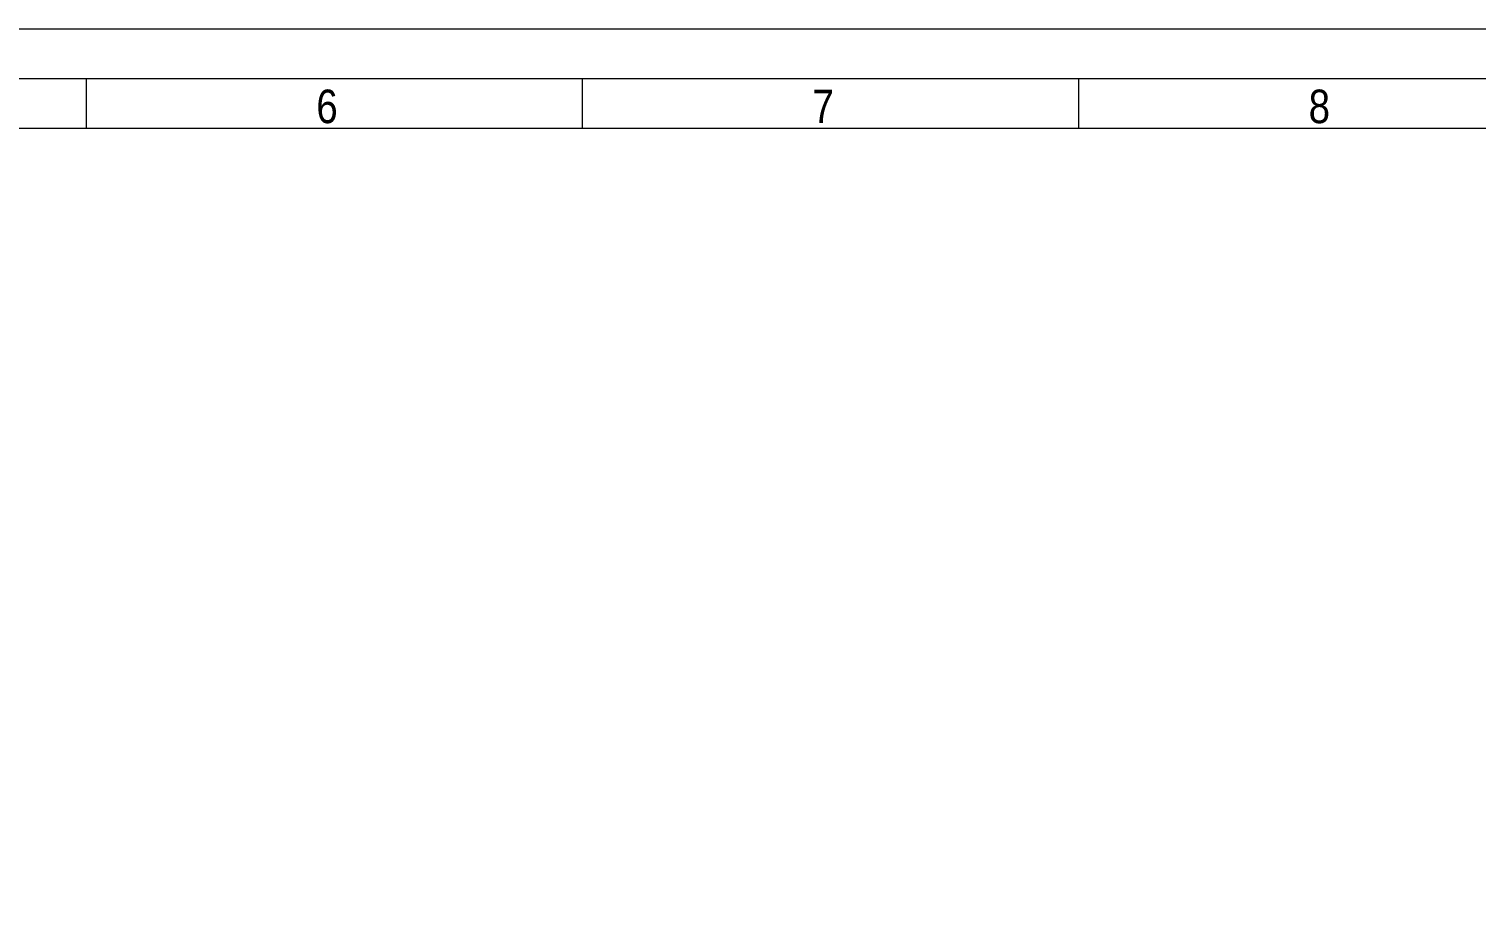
# Model space of a CAD drawing. Header units: millimetres. Extents: x 29 to 95071, y 20 to 67221.
# Drawn here: x 39429 to 62762, y 53010 to 67221 of the extents above; entities that cross this region are included whole.
import ezdxf

# ---------------------------------------------------------------- set-up
doc = ezdxf.new("R2010")
doc.units = ezdxf.units.MM

msp = doc.modelspace()

# ---------------------------------------------------------------- linework, layer by layer
at = {"color": 7, "lineweight": 0}
for points in [[(95071, 20), (29, 20), (29, 67221), (95071, 67221)], [(94273, 818), (2428, 818), (2428, 66423), (94273, 66423)], [(93475, 1616), (3226, 1616), (3226, 65625), (93475, 65625)]]:
    msp.add_lwpolyline(points, close=True, dxfattribs=at)
for points in [[(40351, 66423), (40351, 65625)], [(48350, 66423), (48350, 65625)], [(56350, 66423), (56350, 65625)]]:
    msp.add_lwpolyline(points, dxfattribs=at)

# ---------------------------------------------------------------- texts
at = {"color": 7, "char_height": 539.54, "attachment_point": 1}
for s, insert in [('{\\fSwiss721BT-LightCondensed|b0|i0|c0;6}', (44063, 66243)), ('{\\fSwiss721BT-LightCondensed|b0|i0|c0;7}', (52063, 66243)), ('{\\fSwiss721BT-LightCondensed|b0|i0|c0;8}', (60063, 66243))]:
    msp.add_mtext(s, dxfattribs=dict(at, insert=insert))

doc.saveas('drawing.dxf')
